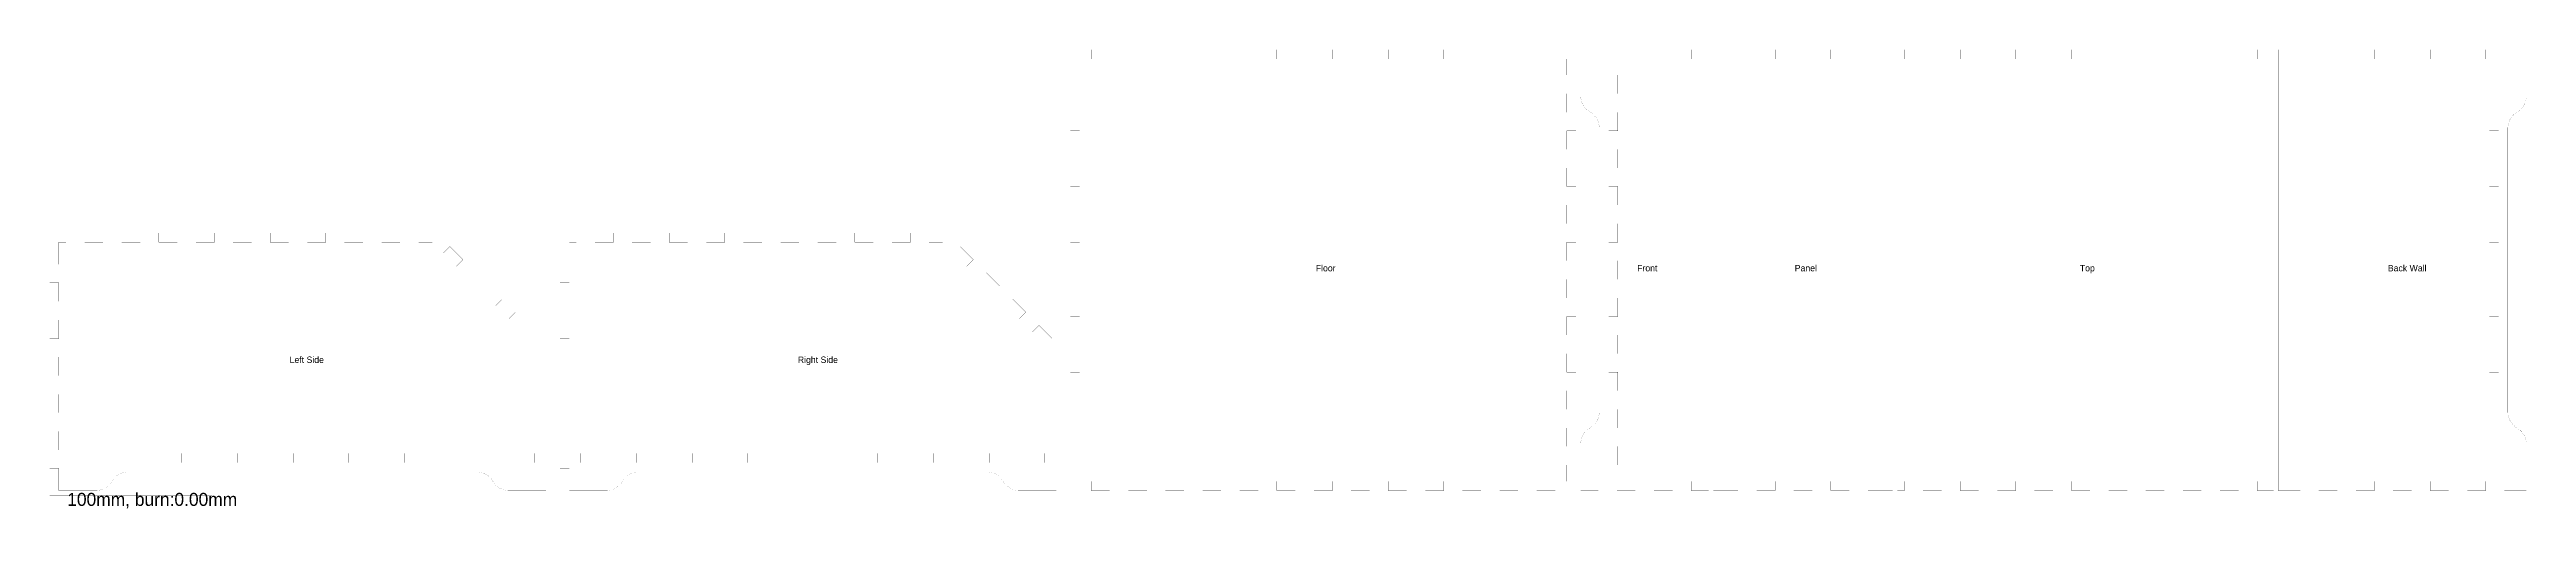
# Model space of a CAD drawing. Extents: x 10 to 1536, y 10 to 294.
import ezdxf

# ---------------------------------------------------------------- set-up
doc = ezdxf.new("R2010")
doc.units = 0
doc.layers.get('0').update_dxf_attribs({"linetype": 'CONTINUOUS'})

msp = doc.modelspace()

# ---------------------------------------------------------------- linework, layer by layer
at = {"color": 0, "const_width": 0.05}
for points in [[(644.691, 28.5722), (651.813, 28.5722), (651.813, 22.8575), (663.247, 22.8575), (663.247, 28.5722), (674.673, 28.5722), (674.673, 22.8575), (686.103, 22.8575), (686.103, 28.5722), (697.537, 28.5722), (697.537, 22.8575), (708.963, 22.8575), (708.963, 28.5722), (720.397, 28.5722), (720.397, 22.8575), (731.823, 22.8575), (731.823, 28.5722), (743.253, 28.5722), (743.253, 22.8575), (754.687, 22.8575), (754.687, 28.5722), (766.113, 28.5722), (766.113, 22.8575), (777.547, 22.8575), (777.547, 28.5722), (788.973, 28.5722), (788.973, 22.8575), (800.403, 22.8575), (800.403, 28.5722), (811.837, 28.5722), (811.837, 22.8575), (823.263, 22.8575), (823.263, 28.5722), (834.697, 28.5722), (834.697, 22.8575), (846.123, 22.8575), (846.123, 28.5722), (857.553, 28.5722), (857.553, 22.8575), (868.987, 22.8575), (868.987, 28.5722), (880.413, 28.5722), (880.413, 22.8575), (891.847, 22.8575), (891.847, 28.5722), (903.273, 28.5722), (903.273, 22.8575), (914.703, 22.8575), (914.703, 28.5722), (926.137, 28.5722), (926.137, 22.8575), (937.563, 22.8575), (937.563, 28.5722), (944.69, 28.5722), (944.69, 38.5576), (950.405, 38.5576), (950.405, 49.9868), (944.69, 49.9868), (944.69, 61.4179), (950.405, 61.4179), (950.405, 72.8472), (944.69, 72.8472), (944.69, 84.2779), (950.405, 84.2779), (950.405, 95.7076), (944.69, 95.7076), (944.69, 107.137), (950.405, 107.137), (950.405, 118.568), (944.69, 118.568), (944.69, 129.997), (950.405, 129.997), (950.405, 141.428), (944.69, 141.428), (944.69, 152.858), (950.405, 152.858), (950.405, 164.287), (944.69, 164.287), (944.69, 175.718), (950.405, 175.718), (950.405, 187.147), (944.69, 187.147), (944.69, 198.578), (950.405, 198.578), (950.405, 210.008), (944.69, 210.008), (944.69, 221.437), (950.405, 221.437), (950.405, 232.868), (944.69, 232.868), (944.69, 244.297), (950.405, 244.297), (950.405, 255.728), (944.69, 255.728), (944.69, 267.158), (950.405, 267.158), (950.405, 278.587), (944.69, 278.587), (944.69, 288.572), (937.563, 288.572), (937.563, 294.287), (926.137, 294.287), (926.137, 288.572), (914.703, 288.572), (914.703, 294.287), (903.273, 294.287), (903.273, 288.572), (891.847, 288.572), (891.847, 294.287), (880.413, 294.287), (880.413, 288.572), (868.987, 288.572), (868.987, 294.287), (857.553, 294.287), (857.553, 288.572), (846.123, 288.572), (846.123, 294.287), (834.697, 294.287), (834.697, 288.572), (823.263, 288.572), (823.263, 294.287), (811.837, 294.287), (811.837, 288.572), (800.403, 288.572), (800.403, 294.287), (788.973, 294.287), (788.973, 288.572), (777.547, 288.572), (777.547, 294.287), (766.113, 294.287), (766.113, 288.572), (754.687, 288.572), (754.687, 294.287), (743.253, 294.287), (743.253, 288.572), (731.823, 288.572), (731.823, 294.287), (720.397, 294.287), (720.397, 288.572), (708.963, 288.572), (708.963, 294.287), (697.537, 294.287), (697.537, 288.572), (686.103, 288.572), (686.103, 294.287), (674.673, 294.287), (674.673, 288.572), (663.247, 288.572), (663.247, 294.287), (651.813, 294.287), (651.813, 288.572), (644.691, 288.572), (644.691, 278.587), (638.976, 278.587), (638.976, 267.158), (644.691, 267.158), (644.691, 255.728), (638.976, 255.728), (638.976, 244.297), (644.691, 244.297), (644.691, 232.868), (638.976, 232.868), (638.976, 221.437), (644.691, 221.437), (644.691, 210.008), (638.976, 210.008), (638.976, 198.578), (644.691, 198.578), (644.691, 187.147), (638.976, 187.147), (638.976, 175.718), (644.691, 175.718), (644.691, 164.287), (638.976, 164.287), (638.976, 152.858), (644.691, 152.858), (644.691, 141.428), (638.976, 141.428), (638.976, 129.997), (644.691, 129.997), (644.691, 118.568), (638.976, 118.568), (638.976, 107.137), (644.691, 107.137), (644.691, 95.7076), (638.976, 95.7076), (638.976, 84.2779), (644.691, 84.2779), (644.691, 72.8472), (638.976, 72.8472), (638.976, 61.4179), (644.691, 61.4179), (644.691, 49.9868), (638.976, 49.9868), (638.976, 38.5576), (644.691, 38.5576), (644.691, 28.5722)], [(953.262, 22.8575), (964.099, 22.8575), (964.099, 28.5722), (975.526, 28.5722), (975.526, 22.8575), (986.956, 22.8575), (986.956, 28.5722), (998.386, 28.5722), (998.386, 22.8575), (1009.82, 22.8575), (1009.82, 28.5722), (1021.25, 28.5722), (1021.25, 22.8575), (1032.08, 22.8575), (1032.08, 28.5722), (1032.08, 288.572), (1032.08, 294.287), (1021.25, 294.287), (1021.25, 288.572), (1009.82, 288.572), (1009.82, 294.287), (998.386, 294.287), (998.386, 288.572), (986.956, 288.572), (986.956, 294.287), (975.526, 294.287), (975.526, 288.572), (964.099, 288.572), (964.099, 294.287), (953.262, 294.287), (953.262, 288.572), (953.262, 265.712), (953.262, 265.339), (953.361, 264.218), (953.654, 262.755), (954.133, 261.342), (954.606, 260.321), (954.793, 259.997), (954.888, 259.836), (955.192, 259.36), (955.626, 258.753), (956.098, 258.175), (956.61, 257.631), (957.153, 257.121), (957.732, 256.647), (958.338, 256.211), (958.815, 255.907), (958.977, 255.814), (959.139, 255.721), (959.612, 255.418), (960.222, 254.981), (960.801, 254.507), (961.344, 253.997), (961.856, 253.453), (962.328, 252.876), (962.766, 252.268), (963.069, 251.792), (963.161, 251.63), (963.348, 251.307), (963.824, 250.286), (964.304, 248.874), (964.593, 247.41), (964.692, 246.29), (964.692, 245.915), (964.692, 71.2294), (964.692, 70.8561), (964.593, 69.7357), (964.304, 68.272), (963.824, 66.8595), (963.348, 65.8386), (963.161, 65.5147), (963.069, 65.3535), (962.766, 64.878), (962.328, 64.2705), (961.856, 63.693), (961.344, 63.1486), (960.801, 62.6389), (960.222, 62.1647), (959.612, 61.728), (959.139, 61.4246), (958.977, 61.3311), (958.815, 61.2373), (958.338, 60.9353), (957.732, 60.4986), (957.153, 60.0244), (956.61, 59.5147), (956.098, 58.9703), (955.626, 58.3928), (955.192, 57.7854), (954.888, 57.3098), (954.793, 57.1472), (954.606, 56.8247), (954.133, 55.8038), (953.654, 54.3913), (953.361, 52.9276), (953.262, 51.8072), (953.262, 51.4325), (953.262, 28.5722), (953.262, 22.8575)], [(1040.66, 22.8575), (1050.15, 22.8575), (1050.15, 28.5722), (1061.58, 28.5722), (1061.58, 22.8575), (1073.01, 22.8575), (1073.01, 28.5722), (1084.44, 28.5722), (1084.44, 22.8575), (1095.87, 22.8575), (1095.87, 28.5722), (1107.3, 28.5722), (1107.3, 22.8575), (1118.73, 22.8575), (1118.73, 28.5722), (1130.16, 28.5722), (1130.16, 22.8575), (1139.65, 22.8575), (1145.36, 22.8575), (1145.36, 28.5722), (1145.36, 288.572), (1145.36, 294.287), (1139.65, 294.287), (1130.16, 294.287), (1130.16, 288.572), (1118.73, 288.572), (1118.73, 294.287), (1107.3, 294.287), (1107.3, 288.572), (1095.87, 288.572), (1095.87, 294.287), (1084.44, 294.287), (1084.44, 288.572), (1073.01, 288.572), (1073.01, 294.287), (1061.58, 294.287), (1061.58, 288.572), (1050.15, 288.572), (1050.15, 294.287), (1040.66, 294.287), (1034.94, 294.287), (1034.94, 288.572), (1034.94, 28.5722), (1034.94, 22.8575), (1040.66, 22.8575)], [(1148.22, 22.8575), (1152.62, 22.8575), (1152.62, 28.5722), (1164.05, 28.5722), (1164.05, 22.8575), (1175.48, 22.8575), (1175.48, 28.5722), (1186.91, 28.5722), (1186.91, 22.8575), (1198.34, 22.8575), (1198.34, 28.5722), (1209.77, 28.5722), (1209.77, 22.8575), (1221.2, 22.8575), (1221.2, 28.5722), (1232.63, 28.5722), (1232.63, 22.8575), (1244.06, 22.8575), (1244.06, 28.5722), (1255.49, 28.5722), (1255.49, 22.8575), (1266.92, 22.8575), (1266.92, 28.5722), (1278.35, 28.5722), (1278.35, 22.8575), (1289.78, 22.8575), (1289.78, 28.5722), (1301.21, 28.5722), (1301.21, 22.8575), (1312.64, 22.8575), (1312.64, 28.5722), (1324.07, 28.5722), (1324.07, 22.8575), (1335.5, 22.8575), (1335.5, 28.5722), (1346.93, 28.5722), (1346.93, 22.8575), (1358.36, 22.8575), (1358.36, 28.5722), (1369.79, 28.5722), (1369.79, 22.8575), (1374.18, 22.8575), (1379.9, 22.8575), (1379.9, 28.5722), (1379.9, 288.572), (1379.9, 294.287), (1374.18, 294.287), (1369.79, 294.287), (1369.79, 288.572), (1358.36, 288.572), (1358.36, 294.287), (1346.93, 294.287), (1346.93, 288.572), (1335.5, 288.572), (1335.5, 294.287), (1324.07, 294.287), (1324.07, 288.572), (1312.64, 288.572), (1312.64, 294.287), (1301.21, 294.287), (1301.21, 288.572), (1289.78, 288.572), (1289.78, 294.287), (1278.35, 294.287), (1278.35, 288.572), (1266.92, 288.572), (1266.92, 294.287), (1255.49, 294.287), (1255.49, 288.572), (1244.06, 288.572), (1244.06, 294.287), (1232.63, 294.287), (1232.63, 288.572), (1221.2, 288.572), (1221.2, 294.287), (1209.77, 294.287), (1209.77, 288.572), (1198.34, 288.572), (1198.34, 294.287), (1186.91, 294.287), (1186.91, 288.572), (1175.48, 288.572), (1175.48, 294.287), (1164.05, 294.287), (1164.05, 288.572), (1152.62, 288.572), (1152.62, 294.287), (1148.22, 294.287), (1148.22, 288.572), (1148.22, 28.5722), (1148.22, 22.8575)], [(1382.75, 22.8575), (1396.32, 22.8575), (1396.32, 28.5722), (1407.75, 28.5722), (1407.75, 22.8575), (1419.18, 22.8575), (1419.18, 28.5722), (1430.61, 28.5722), (1430.61, 22.8575), (1442.04, 22.8575), (1442.04, 28.5722), (1453.47, 28.5722), (1453.47, 22.8575), (1464.9, 22.8575), (1464.9, 28.5722), (1476.33, 28.5722), (1476.33, 22.8575), (1487.76, 22.8575), (1487.76, 28.5722), (1499.19, 28.5722), (1499.19, 22.8575), (1510.62, 22.8575), (1510.62, 28.5722), (1522.05, 28.5722), (1522.05, 22.8575), (1535.61, 22.8575), (1535.61, 28.5722), (1535.61, 51.4325), (1535.61, 51.8072), (1535.51, 52.9276), (1535.22, 54.3913), (1534.74, 55.8038), (1534.27, 56.8247), (1534.08, 57.1472), (1533.99, 57.3098), (1533.68, 57.7854), (1533.25, 58.3928), (1532.77, 58.9703), (1532.27, 59.5147), (1531.72, 60.0244), (1531.14, 60.4986), (1530.53, 60.9353), (1530.06, 61.2387), (1529.9, 61.3311), (1529.74, 61.4246), (1529.26, 61.728), (1528.65, 62.1647), (1528.07, 62.6389), (1527.53, 63.1486), (1527.02, 63.693), (1526.55, 64.2705), (1526.11, 64.878), (1525.81, 65.3535), (1525.71, 65.5147), (1525.53, 65.8386), (1525.05, 66.8595), (1524.57, 68.272), (1524.28, 69.7357), (1524.18, 70.8561), (1524.18, 71.2294), (1524.18, 245.915), (1524.18, 246.29), (1524.28, 247.41), (1524.57, 248.874), (1525.05, 250.286), (1525.53, 251.307), (1525.71, 251.63), (1525.81, 251.792), (1526.11, 252.268), (1526.55, 252.876), (1527.02, 253.453), (1527.53, 253.997), (1528.07, 254.507), (1528.65, 254.981), (1529.26, 255.418), (1529.74, 255.72), (1529.9, 255.814), (1530.06, 255.907), (1530.53, 256.211), (1531.14, 256.647), (1531.72, 257.121), (1532.27, 257.631), (1532.77, 258.175), (1533.25, 258.753), (1533.68, 259.36), (1533.99, 259.836), (1534.08, 259.997), (1534.27, 260.321), (1534.74, 261.342), (1535.22, 262.755), (1535.51, 264.218), (1535.61, 265.339), (1535.61, 265.712), (1535.61, 288.572), (1535.61, 294.287), (1522.05, 294.287), (1522.05, 288.572), (1510.62, 288.572), (1510.62, 294.287), (1499.19, 294.287), (1499.19, 288.572), (1487.76, 288.572), (1487.76, 294.287), (1476.33, 294.287), (1476.33, 288.572), (1464.9, 288.572), (1464.9, 294.287), (1453.47, 294.287), (1453.47, 288.572), (1442.04, 288.572), (1442.04, 294.287), (1430.61, 294.287), (1430.61, 288.572), (1419.18, 288.572), (1419.18, 294.287), (1407.75, 294.287), (1407.75, 288.572), (1396.32, 288.572), (1396.32, 294.287), (1382.75, 294.287), (1382.75, 288.572), (1382.75, 28.5722), (1382.75, 22.8575)], [(16.1148, 22.8575), (38.9749, 22.8575), (39.3485, 22.8575), (40.4689, 22.9567), (41.9322, 23.2475), (43.3447, 23.7271), (44.366, 24.2025), (44.6899, 24.3885), (44.8511, 24.4822), (45.3263, 24.7854), (45.9341, 25.2222), (46.5116, 25.6963), (47.056, 26.2062), (47.5657, 26.7505), (48.0399, 27.3279), (48.4766, 27.9356), (48.7796, 28.411), (48.8735, 28.5722), (48.9673, 28.7348), (49.2689, 29.2103), (49.7057, 29.818), (50.1798, 30.3954), (50.6899, 30.9397), (51.2339, 31.4496), (51.8114, 31.9236), (52.4192, 32.3605), (52.8948, 32.6622), (53.0571, 32.756), (53.3799, 32.9434), (54.4008, 33.4188), (55.8133, 33.8983), (57.2766, 34.1891), (58.3971, 34.287), (58.7721, 34.287), (273.458, 34.287), (273.831, 34.287), (274.952, 34.1891), (276.415, 33.8983), (277.828, 33.4188), (278.849, 32.9434), (279.172, 32.756), (279.334, 32.6636), (279.809, 32.3605), (280.417, 31.9236), (280.995, 31.4496), (281.539, 30.9397), (282.049, 30.3954), (282.523, 29.818), (282.96, 29.2103), (283.263, 28.7348), (283.356, 28.5722), (283.449, 28.411), (283.752, 27.9356), (284.189, 27.3279), (284.663, 26.7505), (285.172, 26.2062), (285.717, 25.6963), (286.294, 25.2222), (286.902, 24.7854), (287.377, 24.4822), (287.54, 24.3885), (287.862, 24.2025), (288.884, 23.7271), (290.296, 23.2475), (291.76, 22.9567), (292.88, 22.8575), (293.255, 22.8575), (316.115, 22.8575), (316.115, 33.6917), (321.83, 33.6917), (321.83, 45.1224), (316.115, 45.1224), (316.115, 56.552), (321.83, 56.552), (321.83, 67.9813), (316.115, 67.9813), (316.115, 79.412), (321.83, 79.412), (321.83, 90.8417), (316.115, 90.8417), (316.115, 101.677), (316.115, 105.718), (309.403, 112.43), (313.444, 116.47), (305.362, 124.553), (301.321, 120.512), (293.238, 128.595), (297.28, 132.635), (289.198, 140.717), (285.156, 136.677), (277.074, 144.759), (281.114, 148.801), (273.032, 156.881), (268.992, 152.841), (260.91, 160.923), (264.951, 164.963), (256.869, 173.046), (252.827, 169.005), (246.115, 175.718), (242.074, 175.718), (237.68, 175.718), (237.68, 181.433), (226.249, 181.433), (226.249, 175.718), (214.82, 175.718), (214.82, 181.433), (203.389, 181.433), (203.389, 175.718), (191.959, 175.718), (191.959, 181.433), (180.53, 181.433), (180.53, 175.718), (169.099, 175.718), (169.099, 181.433), (157.67, 181.433), (157.67, 175.718), (146.239, 175.718), (146.239, 181.433), (134.809, 181.433), (134.809, 175.718), (123.38, 175.718), (123.38, 181.433), (111.949, 181.433), (111.949, 175.718), (100.52, 175.718), (100.52, 181.433), (89.0887, 181.433), (89.0887, 175.718), (77.6594, 175.718), (77.6594, 181.433), (66.2298, 181.433), (66.2298, 175.718), (54.7991, 175.718), (54.7991, 181.433), (43.3698, 181.433), (43.3698, 175.718), (31.9388, 175.718), (31.9388, 181.433), (20.5093, 181.433), (20.5093, 175.718), (16.1148, 175.718), (16.1148, 162.153), (10.4001, 162.153), (10.4001, 150.723), (16.1148, 150.723), (16.1148, 139.292), (10.4001, 139.292), (10.4001, 127.863), (16.1148, 127.863), (16.1148, 116.433), (10.4001, 116.433), (10.4001, 105.003), (16.1148, 105.003), (16.1148, 93.5729), (10.4001, 93.5729), (10.4001, 82.1422), (16.1148, 82.1422), (16.1148, 70.7125), (10.4001, 70.7125), (10.4001, 59.2832), (16.1148, 59.2832), (16.1148, 47.8525), (10.4001, 47.8525), (10.4001, 36.4229), (16.1148, 36.4229), (16.1148, 22.8575)], [(330.402, 22.8575), (353.265, 22.8575), (353.635, 22.8575), (354.757, 22.9567), (356.221, 23.2475), (357.632, 23.7271), (358.655, 24.2025), (358.976, 24.3885), (359.138, 24.4822), (359.615, 24.7854), (360.221, 25.2222), (360.8, 25.6963), (361.343, 26.2062), (361.855, 26.7505), (362.327, 27.3279), (362.765, 27.9356), (363.068, 28.411), (363.16, 28.5722), (363.255, 28.7348), (363.555, 29.2103), (363.993, 29.818), (364.469, 30.3954), (364.977, 30.9397), (365.524, 31.4496), (366.099, 31.9236), (366.705, 32.3605), (367.182, 32.6622), (367.344, 32.756), (367.669, 32.9434), (368.688, 33.4188), (370.103, 33.8983), (371.563, 34.1891), (372.685, 34.287), (373.059, 34.287), (587.745, 34.287), (588.119, 34.287), (589.241, 34.1891), (590.702, 33.8983), (592.116, 33.4188), (593.136, 32.9434), (593.46, 32.756), (593.623, 32.6636), (594.095, 32.3605), (594.706, 31.9236), (595.281, 31.4496), (595.828, 30.9397), (596.336, 30.3954), (596.812, 29.818), (597.246, 29.2103), (597.549, 28.7348), (597.644, 28.5722), (597.736, 28.411), (598.039, 27.9356), (598.477, 27.3279), (598.95, 26.7505), (599.461, 26.2062), (600.004, 25.6963), (600.583, 25.2222), (601.19, 24.7854), (601.666, 24.4822), (601.828, 24.3885), (602.149, 24.2025), (603.172, 23.7271), (604.584, 23.2475), (606.048, 22.9567), (607.169, 22.8575), (607.543, 22.8575), (630.403, 22.8575), (630.403, 33.6917), (636.118, 33.6917), (636.118, 45.1224), (630.403, 45.1224), (630.403, 56.552), (636.118, 56.552), (636.118, 67.9813), (630.403, 67.9813), (630.403, 79.412), (636.118, 79.412), (636.118, 90.8417), (630.403, 90.8417), (630.403, 101.677), (630.403, 105.718), (623.69, 112.43), (627.729, 116.47), (619.647, 124.553), (615.608, 120.512), (607.526, 128.595), (611.565, 132.635), (603.483, 140.717), (599.444, 136.677), (591.361, 144.759), (595.401, 148.801), (587.319, 156.881), (583.279, 152.841), (575.197, 160.923), (579.236, 164.963), (571.154, 173.046), (567.115, 169.005), (560.402, 175.718), (556.362, 175.718), (551.967, 175.718), (551.967, 181.433), (540.537, 181.433), (540.537, 175.718), (529.107, 175.718), (529.107, 181.433), (517.677, 181.433), (517.677, 175.718), (506.247, 175.718), (506.247, 181.433), (494.817, 181.433), (494.817, 175.718), (483.387, 175.718), (483.387, 181.433), (471.957, 181.433), (471.957, 175.718), (460.527, 175.718), (460.527, 181.433), (449.097, 181.433), (449.097, 175.718), (437.667, 175.718), (437.667, 181.433), (426.237, 181.433), (426.237, 175.718), (414.807, 175.718), (414.807, 181.433), (403.377, 181.433), (403.377, 175.718), (391.947, 175.718), (391.947, 181.433), (380.517, 181.433), (380.517, 175.718), (369.087, 175.718), (369.087, 181.433), (357.657, 181.433), (357.657, 175.718), (346.227, 175.718), (346.227, 181.433), (334.797, 181.433), (334.797, 175.718), (330.402, 175.718), (330.402, 162.153), (324.688, 162.153), (324.688, 150.723), (330.402, 150.723), (330.402, 139.292), (324.688, 139.292), (324.688, 127.863), (330.402, 127.863), (330.402, 116.433), (324.688, 116.433), (324.688, 105.003), (330.402, 105.003), (330.402, 93.5729), (324.688, 93.5729), (324.688, 82.1422), (330.402, 82.1422), (330.402, 70.7125), (324.688, 70.7125), (324.688, 59.2832), (330.402, 59.2832), (330.402, 47.8525), (324.688, 47.8525), (324.688, 36.4229), (330.402, 36.4229), (330.402, 22.8575)], [(10.4001, 10.0004), (110.4, 10.0004), (110.4, 19.9995), (10.4001, 19.9995), (10.4001, 10.0004)]]:
    msp.add_lwpolyline(points, close=True, dxfattribs=at)
at = {"color": 5, "const_width": 0.05}
for points in [[(970.407, 272.872), (970.407, 278.587), (976.122, 278.587), (976.122, 267.158), (970.407, 267.158), (970.407, 272.872)], [(1518.47, 272.872), (1518.47, 267.158), (1512.75, 267.158), (1512.75, 278.587), (1518.47, 278.587), (1518.47, 272.872)], [(970.407, 250.012), (970.407, 255.728), (976.122, 255.728), (976.122, 244.297), (970.407, 244.297), (970.407, 250.012)], [(1518.47, 250.012), (1518.47, 244.297), (1512.75, 244.297), (1512.75, 255.728), (1518.47, 255.728), (1518.47, 250.012)], [(970.407, 227.153), (970.407, 232.868), (976.122, 232.868), (976.122, 221.437), (970.407, 221.437), (970.407, 227.153)], [(1518.47, 227.153), (1518.47, 221.437), (1512.75, 221.437), (1512.75, 232.868), (1518.47, 232.868), (1518.47, 227.153)], [(970.407, 204.293), (970.407, 210.008), (976.122, 210.008), (976.122, 198.578), (970.407, 198.578), (970.407, 204.293)], [(1518.47, 204.293), (1518.47, 198.578), (1512.75, 198.578), (1512.75, 210.008), (1518.47, 210.008), (1518.47, 204.293)], [(970.407, 181.433), (970.407, 187.147), (976.122, 187.147), (976.122, 175.718), (970.407, 175.718), (970.407, 181.433)], [(1518.47, 181.433), (1518.47, 175.718), (1512.75, 175.718), (1512.75, 187.147), (1518.47, 187.147), (1518.47, 181.433)], [(970.407, 158.572), (970.407, 164.287), (976.122, 164.287), (976.122, 152.858), (970.407, 152.858), (970.407, 158.572)], [(1518.47, 158.572), (1518.47, 152.858), (1512.75, 152.858), (1512.75, 164.287), (1518.47, 164.287), (1518.47, 158.572)], [(970.407, 135.712), (970.407, 141.428), (976.122, 141.428), (976.122, 129.997), (970.407, 129.997), (970.407, 135.712)], [(1518.47, 135.712), (1518.47, 129.997), (1512.75, 129.997), (1512.75, 141.428), (1518.47, 141.428), (1518.47, 135.712)], [(970.407, 112.853), (970.407, 118.568), (976.122, 118.568), (976.122, 107.137), (970.407, 107.137), (970.407, 112.853)], [(1518.47, 112.853), (1518.47, 107.137), (1512.75, 107.137), (1512.75, 118.568), (1518.47, 118.568), (1518.47, 112.853)], [(970.407, 89.9929), (970.407, 95.7076), (976.122, 95.7076), (976.122, 84.2779), (970.407, 84.2779), (970.407, 89.9929)], [(1518.47, 89.9929), (1518.47, 84.2779), (1512.75, 84.2779), (1512.75, 95.7076), (1518.47, 95.7076), (1518.47, 89.9929)], [(970.407, 67.1326), (970.407, 72.8472), (976.122, 72.8472), (976.122, 61.4179), (970.407, 61.4179), (970.407, 67.1326)], [(1518.47, 67.1326), (1518.47, 61.4179), (1512.75, 61.4179), (1512.75, 72.8472), (1518.47, 72.8472), (1518.47, 67.1326)], [(970.407, 44.2722), (970.407, 49.9868), (976.122, 49.9868), (976.122, 38.5576), (970.407, 38.5576), (970.407, 44.2722)], [(1518.47, 44.2722), (1518.47, 38.5576), (1512.75, 38.5576), (1512.75, 49.9868), (1518.47, 49.9868), (1518.47, 44.2722)], [(28.9553, 40.0032), (23.2406, 40.0032), (23.2406, 45.7179), (34.67, 45.7179), (34.67, 40.0032), (28.9553, 40.0032)], [(51.8156, 40.0032), (46.0996, 40.0032), (46.0996, 45.7179), (57.5303, 45.7179), (57.5303, 40.0032), (51.8156, 40.0032)], [(74.6746, 40.0032), (68.9599, 40.0032), (68.9599, 45.7179), (80.3906, 45.7179), (80.3906, 40.0032), (74.6746, 40.0032)], [(97.5349, 40.0032), (91.8199, 40.0032), (91.8199, 45.7179), (103.25, 45.7179), (103.25, 40.0032), (97.5349, 40.0032)], [(120.395, 40.0032), (114.68, 40.0032), (114.68, 45.7179), (126.11, 45.7179), (126.11, 40.0032), (120.395, 40.0032)], [(143.255, 40.0032), (137.541, 40.0032), (137.541, 45.7179), (148.97, 45.7179), (148.97, 40.0032), (143.255, 40.0032)], [(166.116, 40.0032), (160.4, 40.0032), (160.4, 45.7179), (171.83, 45.7179), (171.83, 40.0032), (166.116, 40.0032)], [(188.975, 40.0032), (183.26, 40.0032), (183.26, 45.7179), (194.691, 45.7179), (194.691, 40.0032), (188.975, 40.0032)], [(211.835, 40.0032), (206.12, 40.0032), (206.12, 45.7179), (217.55, 45.7179), (217.55, 40.0032), (211.835, 40.0032)], [(234.695, 40.0032), (228.98, 40.0032), (228.98, 45.7179), (240.41, 45.7179), (240.41, 40.0032), (234.695, 40.0032)], [(257.555, 40.0032), (251.841, 40.0032), (251.841, 45.7179), (263.27, 45.7179), (263.27, 40.0032), (257.555, 40.0032)], [(280.416, 40.0032), (274.7, 40.0032), (274.7, 45.7179), (286.13, 45.7179), (286.13, 40.0032), (280.416, 40.0032)], [(303.275, 40.0032), (297.56, 40.0032), (297.56, 45.7179), (308.991, 45.7179), (308.991, 40.0032), (303.275, 40.0032)], [(343.243, 40.0032), (337.527, 40.0032), (337.527, 45.7179), (348.958, 45.7179), (348.958, 40.0032), (343.243, 40.0032)], [(366.102, 40.0032), (360.387, 40.0032), (360.387, 45.7179), (371.817, 45.7179), (371.817, 40.0032), (366.102, 40.0032)], [(388.962, 40.0032), (383.247, 40.0032), (383.247, 45.7179), (394.677, 45.7179), (394.677, 40.0032), (388.962, 40.0032)], [(411.822, 40.0032), (406.107, 40.0032), (406.107, 45.7179), (417.537, 45.7179), (417.537, 40.0032), (411.822, 40.0032)], [(434.682, 40.0032), (428.967, 40.0032), (428.967, 45.7179), (440.397, 45.7179), (440.397, 40.0032), (434.682, 40.0032)], [(457.542, 40.0032), (451.827, 40.0032), (451.827, 45.7179), (463.257, 45.7179), (463.257, 40.0032), (457.542, 40.0032)], [(480.402, 40.0032), (474.687, 40.0032), (474.687, 45.7179), (486.117, 45.7179), (486.117, 40.0032), (480.402, 40.0032)], [(503.262, 40.0032), (497.547, 40.0032), (497.547, 45.7179), (508.977, 45.7179), (508.977, 40.0032), (503.262, 40.0032)], [(526.122, 40.0032), (520.407, 40.0032), (520.407, 45.7179), (531.837, 45.7179), (531.837, 40.0032), (526.122, 40.0032)], [(548.982, 40.0032), (543.267, 40.0032), (543.267, 45.7179), (554.697, 45.7179), (554.697, 40.0032), (548.982, 40.0032)], [(571.842, 40.0032), (566.127, 40.0032), (566.127, 45.7179), (577.557, 45.7179), (577.557, 40.0032), (571.842, 40.0032)], [(594.702, 40.0032), (588.987, 40.0032), (588.987, 45.7179), (600.417, 45.7179), (600.417, 40.0032), (594.702, 40.0032)], [(617.562, 40.0032), (611.847, 40.0032), (611.847, 45.7179), (623.277, 45.7179), (623.277, 40.0032), (617.562, 40.0032)]]:
    msp.add_lwpolyline(points, close=True, dxfattribs=at)

# ---------------------------------------------------------------- texts
at = {"color": 1}
for s, height, p in [('Floor', 4.0005, (790.134, 157.769)), ('Front', 4.0005, (988.004, 157.769)), ('Panel', 4.0005, (1085.04, 157.769)), ('Top', 4.0005, (1260.61, 157.769)), ('Back Wall', 4.0005, (1450.29, 157.769)), ('Left Side', 4.0005, (158.221, 101.341)), ('Right Side', 4.0005, (471.177, 101.341)), ('100mm, burn:0.00mm', 8.001, (21.2742, 13.3923))]:
    msp.add_text(s, height=height, dxfattribs=at).set_placement(p)

doc.saveas('drawing.dxf')
